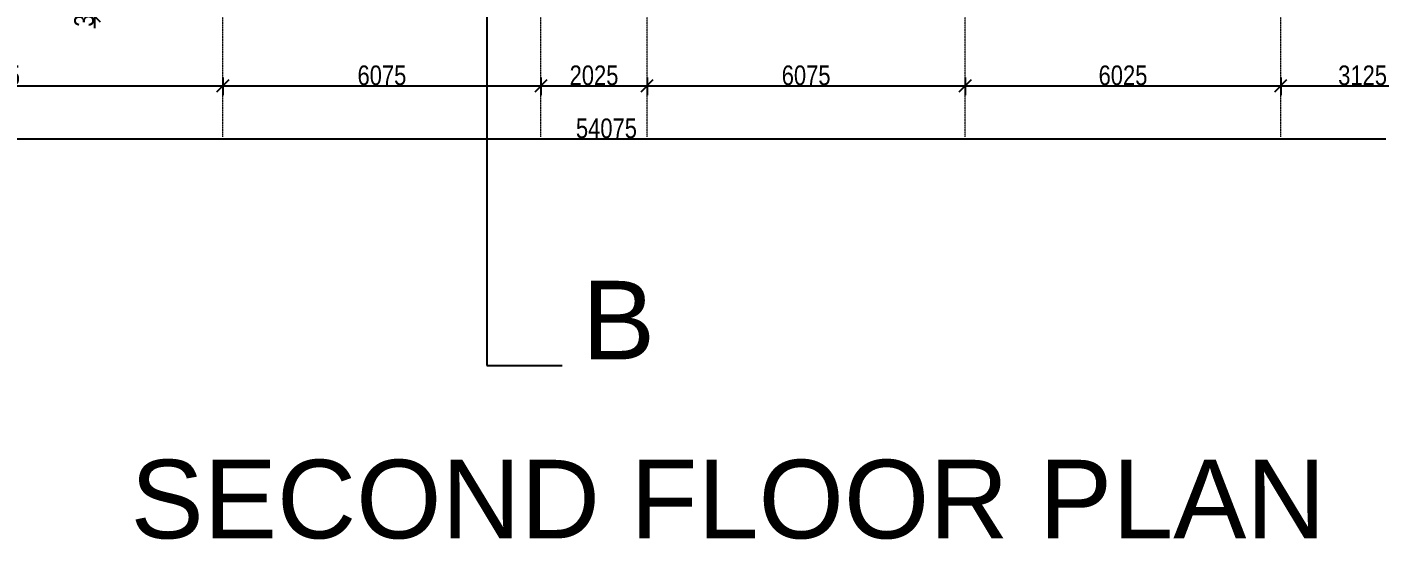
# Model space of a CAD drawing. Header units: millimetres. Extents: x -35190 to 411743, y -233114 to 23872.
# Drawn here: x 251574 to 277332, y -33021 to -22884 of the extents above; entities that cross this region are included whole.
import ezdxf

# ---------------------------------------------------------------- set-up
doc = ezdxf.new("R2010")
doc.units = ezdxf.units.MM
doc.linetypes.add('Grid Line', pattern=[22.225, 12.7, -3.175, 3.175, -3.175])
for name, color, linetype, lineweight in [('A-ANNO-DIMS', 211, 'Continuous', 9), ('G-ANNO-TEXT', 231, 'Continuous', 9), ('S-GRID', 1, 'Continuous', 9)]:
    doc.layers.add(name, color=color, linetype=linetype, lineweight=lineweight)
doc.styles.add('Arial_3', font='arial.ttf', dxfattribs={"width": 0.8, "height": 375})
doc.styles.add('Arial_4', font='arial.ttf', dxfattribs={"height": 1500})
doc.dimstyles.new('main_4_5mm', dxfattribs={"dimscale": 304.8, "dimtxt": 382.597275, "dimasz": 0.738189, "dimexe": 0.590551, "dimexo": 0.0625, "dimgap": 0.024606, "dimtad": 1, "dimdec": 0, "dimzin": 0, "dimdsep": 46, "dimtxsty": 'Arial_3', "dimblk1": 'OBLIQUE', "dimblk2": 'OBLIQUE', "dimsah": 1, "dimcen": 0.09, "dimdle": 0.590551, "dimazin": 0, "dimtfac": 1, "dimtdec": 4, "dimtix": 1, "dimtmove": 0, "dimatfit": 3, "dimfxl": 0.590551, "dimfxlon": 1, "dimtvp": 1, "dimtolj": 1, "dimtzin": 0, "dimarcsym": 2})
doc.dimstyles.new('main_4_5mm_2', dxfattribs={"dimscale": 304.8, "dimtxt": 382.597275, "dimasz": 0.738189, "dimexe": 0.590551, "dimexo": 0.0625, "dimgap": 0.024606, "dimtad": 1, "dimdec": 0, "dimzin": 0, "dimdsep": 46, "dimtxsty": 'Arial_3', "dimblk1": 'OBLIQUE', "dimblk2": 'OBLIQUE', "dimsah": 1, "dimcen": 0.09, "dimdle": 0.590551, "dimazin": 0, "dimtfac": 1, "dimtdec": 4, "dimtix": 1, "dimtmove": 0, "dimatfit": 3, "dimfxl": 0.590551, "dimfxlon": 1, "dimtvp": 1, "dimtolj": 1, "dimtzin": 0, "dimarcsym": 2})

# ---------------------------------------------------------------- blocks, each defined once
blk = doc.blocks.new('_Oblique')
at = {"color": 0, "linetype": 'ByBlock', "lineweight": -2}
blk.add_line((-0.5, -0.5), (0.5, 0.5), dxfattribs=at)
blk = doc.blocks.new('*D5243')
at = {"layer": 'A-ANNO-DIMS', "color": 0, "lineweight": -2, "transparency": 16777216}
for p, q in [((246638, -23847), (246638, -24188)), ((255313, -23847), (255313, -24188)), ((246458, -24008), (255493, -24008))]:
    blk.add_line(p, q, dxfattribs=at)
at = {"layer": 'Defpoints', "color": 0, "transparency": 16777216}
for p in [(246638, -23828), (255313, -23828), (255313, -24008)]:
    blk.add_point(p, dxfattribs=at)
at = {"layer": 'A-ANNO-DIMS', "color": 0, "lineweight": -2, "transparency": 16777216, "xscale": 224.9999999999999, "yscale": 224.9999999999999, "zscale": 224.9999999999999, "rotation": 180}
blk.add_blockref('_Oblique', (246638, -24008), dxfattribs=at)
at = {"layer": 'A-ANNO-DIMS', "color": 0, "lineweight": -2, "transparency": 16777216, "xscale": 224.9999999999999, "yscale": 224.9999999999999, "zscale": 224.9999999999999}
blk.add_blockref('_Oblique', (255313, -24008), dxfattribs=at)
at = {"layer": 'A-ANNO-DIMS', "color": 0, "transparency": 16777216, "insert": (250976, -23809), "char_height": 375, "width": 1101.88, "attachment_point": 5, "style": 'Arial_3'}
blk.add_mtext('\\A1;8675', dxfattribs=at)
blk = doc.blocks.new('*D5244')
at = {"layer": 'A-ANNO-DIMS', "color": 0, "lineweight": -2, "transparency": 16777216}
for p, q in [((255313, -23847), (255313, -24188)), ((261388, -23847), (261388, -24188)), ((255133, -24008), (261568, -24008))]:
    blk.add_line(p, q, dxfattribs=at)
at = {"layer": 'Defpoints', "color": 0, "transparency": 16777216}
for p in [(255313, -23828), (261388, -23828), (261388, -24008)]:
    blk.add_point(p, dxfattribs=at)
at = {"layer": 'A-ANNO-DIMS', "color": 0, "lineweight": -2, "transparency": 16777216, "xscale": 224.9999999999999, "yscale": 224.9999999999999, "zscale": 224.9999999999999, "rotation": 180}
blk.add_blockref('_Oblique', (255313, -24008), dxfattribs=at)
at = {"layer": 'A-ANNO-DIMS', "color": 0, "lineweight": -2, "transparency": 16777216, "xscale": 224.9999999999999, "yscale": 224.9999999999999, "zscale": 224.9999999999999}
blk.add_blockref('_Oblique', (261388, -24008), dxfattribs=at)
at = {"layer": 'A-ANNO-DIMS', "color": 0, "transparency": 16777216, "insert": (258351, -23809), "char_height": 375, "width": 1101.88, "attachment_point": 5, "style": 'Arial_3'}
blk.add_mtext('\\A1;6075', dxfattribs=at)
blk = doc.blocks.new('*D5245')
at = {"layer": 'A-ANNO-DIMS', "color": 0, "lineweight": -2, "transparency": 16777216}
for p, q in [((261388, -23847), (261388, -24188)), ((263413, -23847), (263413, -24188)), ((261208, -24008), (263593, -24008))]:
    blk.add_line(p, q, dxfattribs=at)
at = {"layer": 'Defpoints', "color": 0, "transparency": 16777216}
for p in [(261388, -23828), (263413, -23828), (263413, -24008)]:
    blk.add_point(p, dxfattribs=at)
at = {"layer": 'A-ANNO-DIMS', "color": 0, "lineweight": -2, "transparency": 16777216, "xscale": 224.9999999999999, "yscale": 224.9999999999999, "zscale": 224.9999999999999, "rotation": 180}
blk.add_blockref('_Oblique', (261388, -24008), dxfattribs=at)
at = {"layer": 'A-ANNO-DIMS', "color": 0, "lineweight": -2, "transparency": 16777216, "xscale": 224.9999999999999, "yscale": 224.9999999999999, "zscale": 224.9999999999999}
blk.add_blockref('_Oblique', (263413, -24008), dxfattribs=at)
at = {"layer": 'A-ANNO-DIMS', "color": 0, "transparency": 16777216, "insert": (262401, -23809), "char_height": 375, "width": 1101.88, "attachment_point": 5, "style": 'Arial_3'}
blk.add_mtext('\\A1;2025', dxfattribs=at)
blk = doc.blocks.new('*D5246')
at = {"layer": 'A-ANNO-DIMS', "color": 0, "lineweight": -2, "transparency": 16777216}
for p, q in [((263413, -23847), (263413, -24188)), ((269488, -23847), (269488, -24188)), ((263233, -24008), (269668, -24008))]:
    blk.add_line(p, q, dxfattribs=at)
at = {"layer": 'Defpoints', "color": 0, "transparency": 16777216}
for p in [(263413, -23828), (269488, -23828), (269488, -24008)]:
    blk.add_point(p, dxfattribs=at)
at = {"layer": 'A-ANNO-DIMS', "color": 0, "lineweight": -2, "transparency": 16777216, "xscale": 224.9999999999999, "yscale": 224.9999999999999, "zscale": 224.9999999999999, "rotation": 180}
blk.add_blockref('_Oblique', (263413, -24008), dxfattribs=at)
at = {"layer": 'A-ANNO-DIMS', "color": 0, "lineweight": -2, "transparency": 16777216, "xscale": 224.9999999999999, "yscale": 224.9999999999999, "zscale": 224.9999999999999}
blk.add_blockref('_Oblique', (269488, -24008), dxfattribs=at)
at = {"layer": 'A-ANNO-DIMS', "color": 0, "transparency": 16777216, "insert": (266451, -23809), "char_height": 375, "width": 1101.88, "attachment_point": 5, "style": 'Arial_3'}
blk.add_mtext('\\A1;6075', dxfattribs=at)
blk = doc.blocks.new('*D5247')
at = {"layer": 'A-ANNO-DIMS', "color": 0, "lineweight": -2, "transparency": 16777216}
for p, q in [((269488, -23847), (269488, -24188)), ((275513, -23847), (275513, -24188)), ((269308, -24008), (275693, -24008))]:
    blk.add_line(p, q, dxfattribs=at)
at = {"layer": 'Defpoints', "color": 0, "transparency": 16777216}
for p in [(269488, -23828), (275513, -23828), (275513, -24008)]:
    blk.add_point(p, dxfattribs=at)
at = {"layer": 'A-ANNO-DIMS', "color": 0, "lineweight": -2, "transparency": 16777216, "xscale": 224.9999999999999, "yscale": 224.9999999999999, "zscale": 224.9999999999999, "rotation": 180}
blk.add_blockref('_Oblique', (269488, -24008), dxfattribs=at)
at = {"layer": 'A-ANNO-DIMS', "color": 0, "lineweight": -2, "transparency": 16777216, "xscale": 224.9999999999999, "yscale": 224.9999999999999, "zscale": 224.9999999999999}
blk.add_blockref('_Oblique', (275513, -24008), dxfattribs=at)
at = {"layer": 'A-ANNO-DIMS', "color": 0, "transparency": 16777216, "insert": (272501, -23809), "char_height": 375, "width": 1101.88, "attachment_point": 5, "style": 'Arial_3'}
blk.add_mtext('\\A1;6025', dxfattribs=at)
blk = doc.blocks.new('*D5248')
at = {"layer": 'A-ANNO-DIMS', "color": 0, "lineweight": -2, "transparency": 16777216}
for p, q in [((275513, -23847), (275513, -24188)), ((278638, -23847), (278638, -24188)), ((275333, -24008), (278818, -24008))]:
    blk.add_line(p, q, dxfattribs=at)
at = {"layer": 'Defpoints', "color": 0, "transparency": 16777216}
for p in [(275513, -23828), (278638, -23828), (278638, -24008)]:
    blk.add_point(p, dxfattribs=at)
at = {"layer": 'A-ANNO-DIMS', "color": 0, "lineweight": -2, "transparency": 16777216, "xscale": 224.9999999999999, "yscale": 224.9999999999999, "zscale": 224.9999999999999, "rotation": 180}
blk.add_blockref('_Oblique', (275513, -24008), dxfattribs=at)
at = {"layer": 'A-ANNO-DIMS', "color": 0, "lineweight": -2, "transparency": 16777216, "xscale": 224.9999999999999, "yscale": 224.9999999999999, "zscale": 224.9999999999999}
blk.add_blockref('_Oblique', (278638, -24008), dxfattribs=at)
at = {"layer": 'A-ANNO-DIMS', "color": 0, "transparency": 16777216, "insert": (277076, -23809), "char_height": 375, "width": 1101.88, "attachment_point": 5, "style": 'Arial_3'}
blk.add_mtext('\\A1;3125', dxfattribs=at)
blk = doc.blocks.new('*D5314')
at = {"layer": 'A-ANNO-DIMS', "color": 0, "lineweight": -2, "transparency": 16777216}
for p, q in [((253026, -22379), (252685, -22379)), ((252865, -22379), (252865, -22154)), ((252865, -22679), (252865, -22379)), ((253026, -22679), (252685, -22679)), ((252865, -22679), (252865, -22904))]:
    blk.add_line(p, q, dxfattribs=at)
at = {"layer": 'Defpoints', "color": 0, "transparency": 16777216}
for p in [(252865, -22379), (253045, -22379), (253045, -22679)]:
    blk.add_point(p, dxfattribs=at)
at = {"layer": 'A-ANNO-DIMS', "color": 0, "lineweight": -2, "transparency": 16777216, "xscale": 224.9999999999999, "yscale": 224.9999999999999, "zscale": 224.9999999999999}
for p, rotation in [((252865, -22379), 270), ((252865, -22679), 90)]:
    blk.add_blockref('_Oblique', p, dxfattribs=dict(at, rotation=rotation))
at = {"layer": 'A-ANNO-DIMS', "color": 0, "transparency": 16777216, "insert": (252666, -22529), "char_height": 375, "width": 826.41, "attachment_point": 5, "rotation": 90, "style": 'Arial_3'}
blk.add_mtext('\\A1;300', dxfattribs=at)
blk = doc.blocks.new('*D5321')
at = {"layer": 'A-ANNO-DIMS', "color": 0, "lineweight": -2, "transparency": 16777216}
for p, q in [((235601, -24859), (235601, -25200)), ((289676, -24859), (289676, -25200)), ((235421, -25020), (289856, -25020))]:
    blk.add_line(p, q, dxfattribs=at)
at = {"layer": 'Defpoints', "color": 0, "transparency": 16777216}
for p in [(235601, -24840), (289676, -24840), (289676, -25020)]:
    blk.add_point(p, dxfattribs=at)
at = {"layer": 'A-ANNO-DIMS', "color": 0, "lineweight": -2, "transparency": 16777216, "xscale": 224.9999999999999, "yscale": 224.9999999999999, "zscale": 224.9999999999999, "rotation": 180}
blk.add_blockref('_Oblique', (235601, -25020), dxfattribs=at)
at = {"layer": 'A-ANNO-DIMS', "color": 0, "lineweight": -2, "transparency": 16777216, "xscale": 224.9999999999999, "yscale": 224.9999999999999, "zscale": 224.9999999999999}
blk.add_blockref('_Oblique', (289676, -25020), dxfattribs=at)
at = {"layer": 'A-ANNO-DIMS', "color": 0, "transparency": 16777216, "insert": (262638, -24821), "char_height": 375, "width": 1377.35, "attachment_point": 5, "style": 'Arial_3'}
blk.add_mtext('\\A1;54075', dxfattribs=at)

msp = doc.modelspace()

# ---------------------------------------------------------------- linework, layer by layer
for p, q in [((260355.5, 23872.4), (260355.5, -29344)), ((260355.5, -29344), (262975.1, -29344))]:
    msp.add_line(p, q)
at = {"layer": 'S-GRID', "linetype": 'Grid Line'}
for p, q in [((255313.4, -24980.3), (255313.4, 17292.4)), ((261388.4, -24980.3), (261388.4, 17292.4)), ((263413.4, -24980.3), (263413.4, 17292.4)), ((269488.4, -24980.3), (269488.4, 17292.4)), ((275513.4, -24980.3), (275513.4, 17292.4))]:
    msp.add_line(p, q, dxfattribs=at)

# ---------------------------------------------------------------- texts
at = {"layer": 'G-ANNO-TEXT', "color": 7, "insert": (253550.9, -31146.1), "char_height": 1500, "width": 27562.016, "attachment_point": 1, "style": 'Arial_4', "bg_fill": 3, "box_fill_scale": 1.25, "bg_fill_color": 256, "bg_fill_true_color": 13158600, "bg_fill_transparency": 0}
msp.add_mtext('SECOND FLOOR PLAN', dxfattribs=at)

# ---------------------------------------------------------------- dimensions: what is measured, and where the dimension line sits
at = {"layer": 'A-ANNO-DIMS'}
dim = msp.add_linear_dim(base=(252865.4, -22379), p1=(253045.4, -22679), p2=(253045.4, -22379), angle=90, dimstyle='main_4_5mm_2', override={"dimpost": '<>', "dimfxl": 300}, dxfattribs=at)
dim.commit()
dim.dimension.update_dxf_attribs({"geometry": '*D5314', "text_midpoint": (252666.3, -22529)})
for base, p1, p2, dimstyle, override, picture, middle in [((255313.4, -24008.2), (246638.4, -23828.2), (255313.4, -23828.2), 'main_4_5mm', {"dimpost": '<>', "dimfxl": 8675}, '*D5243', (250975.9, -23809.3)), ((261388.4, -24008.2), (255313.4, -23828.2), (261388.4, -23828.2), 'main_4_5mm', {"dimpost": '<>', "dimfxl": 6075}, '*D5244', (258350.9, -23809.3)), ((263413.4, -24008.2), (261388.4, -23828.2), (263413.4, -23828.2), 'main_4_5mm', {"dimpost": '<>', "dimfxl": 2025}, '*D5245', (262400.9, -23809.3)), ((269488.4, -24008.2), (263413.4, -23828.2), (269488.4, -23828.2), 'main_4_5mm', {"dimpost": '<>', "dimfxl": 6075}, '*D5246', (266450.9, -23809.3)), ((275513.4, -24008.2), (269488.4, -23828.2), (275513.4, -23828.2), 'main_4_5mm', {"dimpost": '<>', "dimfxl": 6025}, '*D5247', (272500.9, -23809.3)), ((278638.4, -24008.2), (275513.4, -23828.2), (278638.4, -23828.2), 'main_4_5mm', {"dimpost": '<>', "dimfxl": 3125}, '*D5248', (277075.9, -23809.1)), ((289675.9, -25019.9), (235600.9, -24839.9), (289675.9, -24839.9), 'main_4_5mm_2', {"dimpost": '<>', "dimfxl": 54075}, '*D5321', (262638.4, -24820.9))]:
    dim = msp.add_linear_dim(base=base, p1=p1, p2=p2, dimstyle=dimstyle, override=override, dxfattribs=at)
    dim.commit()
    dim.dimension.update_dxf_attribs({"geometry": picture, "text_midpoint": middle})

# ---------------------------------------------------------------- next in the draw order: texts
at = {"layer": 'G-ANNO-TEXT', "color": 7, "insert": (262169, -27729.5), "char_height": 1500, "width": 2560.888, "attachment_point": 1, "style": 'Arial_4', "bg_fill": 3, "box_fill_scale": 1.25, "bg_fill_color": 256, "bg_fill_true_color": 13158600, "bg_fill_transparency": 0}
msp.add_mtext('B', dxfattribs=at)

doc.saveas('drawing.dxf')
